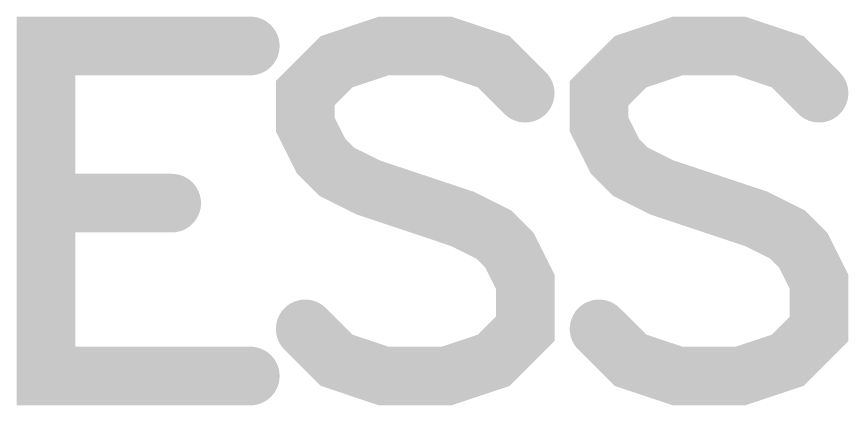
# Model space of a CAD drawing. Extents: x -9.8 to 23.3, y -7.1 to 14.3.
# Drawn here: x -2.6142 to -2.4725, y 5.835 to 5.9012 of the extents above; entities that cross this region are included whole.
import ezdxf

# ---------------------------------------------------------------- set-up
doc = ezdxf.new("R2010")
doc.units = 0
doc.layers.add('2D_LINE_00', color=1, linetype='CONTINUOUS')

# ---------------------------------------------------------------- blocks, each defined once
blk = doc.blocks.new('SMOOTH_0$01')
at = {"const_width": 0.005}
blk.add_lwpolyline([(-0.0025, 0, 1), (0.0025, 0, 1)], format="xyb", close=True, dxfattribs=at)
blk = doc.blocks.new('DRAWING_1303')
at = {"layer": '2D_LINE_00', "const_width": 0.01}
blk.add_lwpolyline([(0, 0), (-0.03482, 0), (-0.03482, -0.05624), (0, -0.05624)], dxfattribs=at)
at = {"layer": '2D_LINE_00'}
for p in [(-0.03482, 0), (0, 0), (-0.03482, -0.05624), (0, -0.05624)]:
    blk.add_blockref('SMOOTH_0$01', p, dxfattribs=at)
blk = doc.blocks.new('DRAWING_1304')
at = {"layer": '2D_LINE_00', "const_width": 0.01}
blk.add_lwpolyline([(0, 0), (0.02143, 0)], dxfattribs=at)
at = {"layer": '2D_LINE_00'}
for p in [(0, 0), (0.02143, 0)]:
    blk.add_blockref('SMOOTH_0$01', p, dxfattribs=at)
blk = doc.blocks.new('DRAWING_1305')
at = {"layer": '2D_LINE_00', "const_width": 0.01}
blk.add_lwpolyline([(0, 0), (-0.00535, 0.00536), (-0.01339, 0.00804), (-0.0241, 0.00804), (-0.03213, 0.00536), (-0.03749, 0), (-0.03749, -0.00535), (-0.03481, -0.01071), (-0.03213, -0.01339), (-0.02678, -0.01606), (-0.01071, -0.02142), (-0.00535, -0.0241), (-0.00267, -0.02678), (0, -0.03213), (0, -0.04017), (-0.00535, -0.04552), (-0.01339, -0.0482), (-0.0241, -0.0482), (-0.03213, -0.04552), (-0.03749, -0.04017)], dxfattribs=at)
at = {"layer": '2D_LINE_00'}
for p in [(-0.0241, 0.00804), (-0.01339, 0.00804), (-0.03213, 0.00536), (-0.00535, 0.00536), (-0.03749, 0), (0, 0), (-0.03749, -0.00535), (-0.03481, -0.01071), (-0.03213, -0.01339), (-0.02678, -0.01606), (-0.01071, -0.02142), (-0.00535, -0.0241), (-0.00267, -0.02678), (0, -0.03213), (-0.03749, -0.04017), (0, -0.04017), (-0.03213, -0.04552), (-0.00535, -0.04552), (-0.0241, -0.0482), (-0.01339, -0.0482)]:
    blk.add_blockref('SMOOTH_0$01', p, dxfattribs=at)
blk = doc.blocks.new('DRAWING_1306')
at = {"layer": '2D_LINE_00', "const_width": 0.01}
blk.add_lwpolyline([(0, 0), (-0.00535, 0.00536), (-0.01339, 0.00804), (-0.0241, 0.00804), (-0.03213, 0.00536), (-0.03749, 0), (-0.03749, -0.00535), (-0.03481, -0.01071), (-0.03213, -0.01339), (-0.02678, -0.01606), (-0.01071, -0.02142), (-0.00535, -0.0241), (-0.00267, -0.02678), (0, -0.03213), (0, -0.04017), (-0.00535, -0.04552), (-0.01339, -0.0482), (-0.0241, -0.0482), (-0.03213, -0.04552), (-0.03749, -0.04017)], dxfattribs=at)
at = {"layer": '2D_LINE_00'}
for p in [(-0.0241, 0.00804), (-0.01339, 0.00804), (-0.03213, 0.00536), (-0.00535, 0.00536), (-0.03749, 0), (0, 0), (-0.03749, -0.00535), (-0.03481, -0.01071), (-0.03213, -0.01339), (-0.02678, -0.01606), (-0.01071, -0.02142), (-0.00535, -0.0241), (-0.00267, -0.02678), (0, -0.03213), (-0.03749, -0.04017), (0, -0.04017), (-0.03213, -0.04552), (-0.00535, -0.04552), (-0.0241, -0.0482), (-0.01339, -0.0482)]:
    blk.add_blockref('SMOOTH_0$01', p, dxfattribs=at)

msp = doc.modelspace()

# ---------------------------------------------------------------- block references
for name, p in [('DRAWING_1303', (-2.57439, 5.89624)), ('DRAWING_1305', (-2.52753, 5.8882)), ('DRAWING_1306', (-2.47745, 5.8882)), ('DRAWING_1304', (-2.60921, 5.86946))]:
    msp.add_blockref(name, p)

doc.saveas('drawing.dxf')
